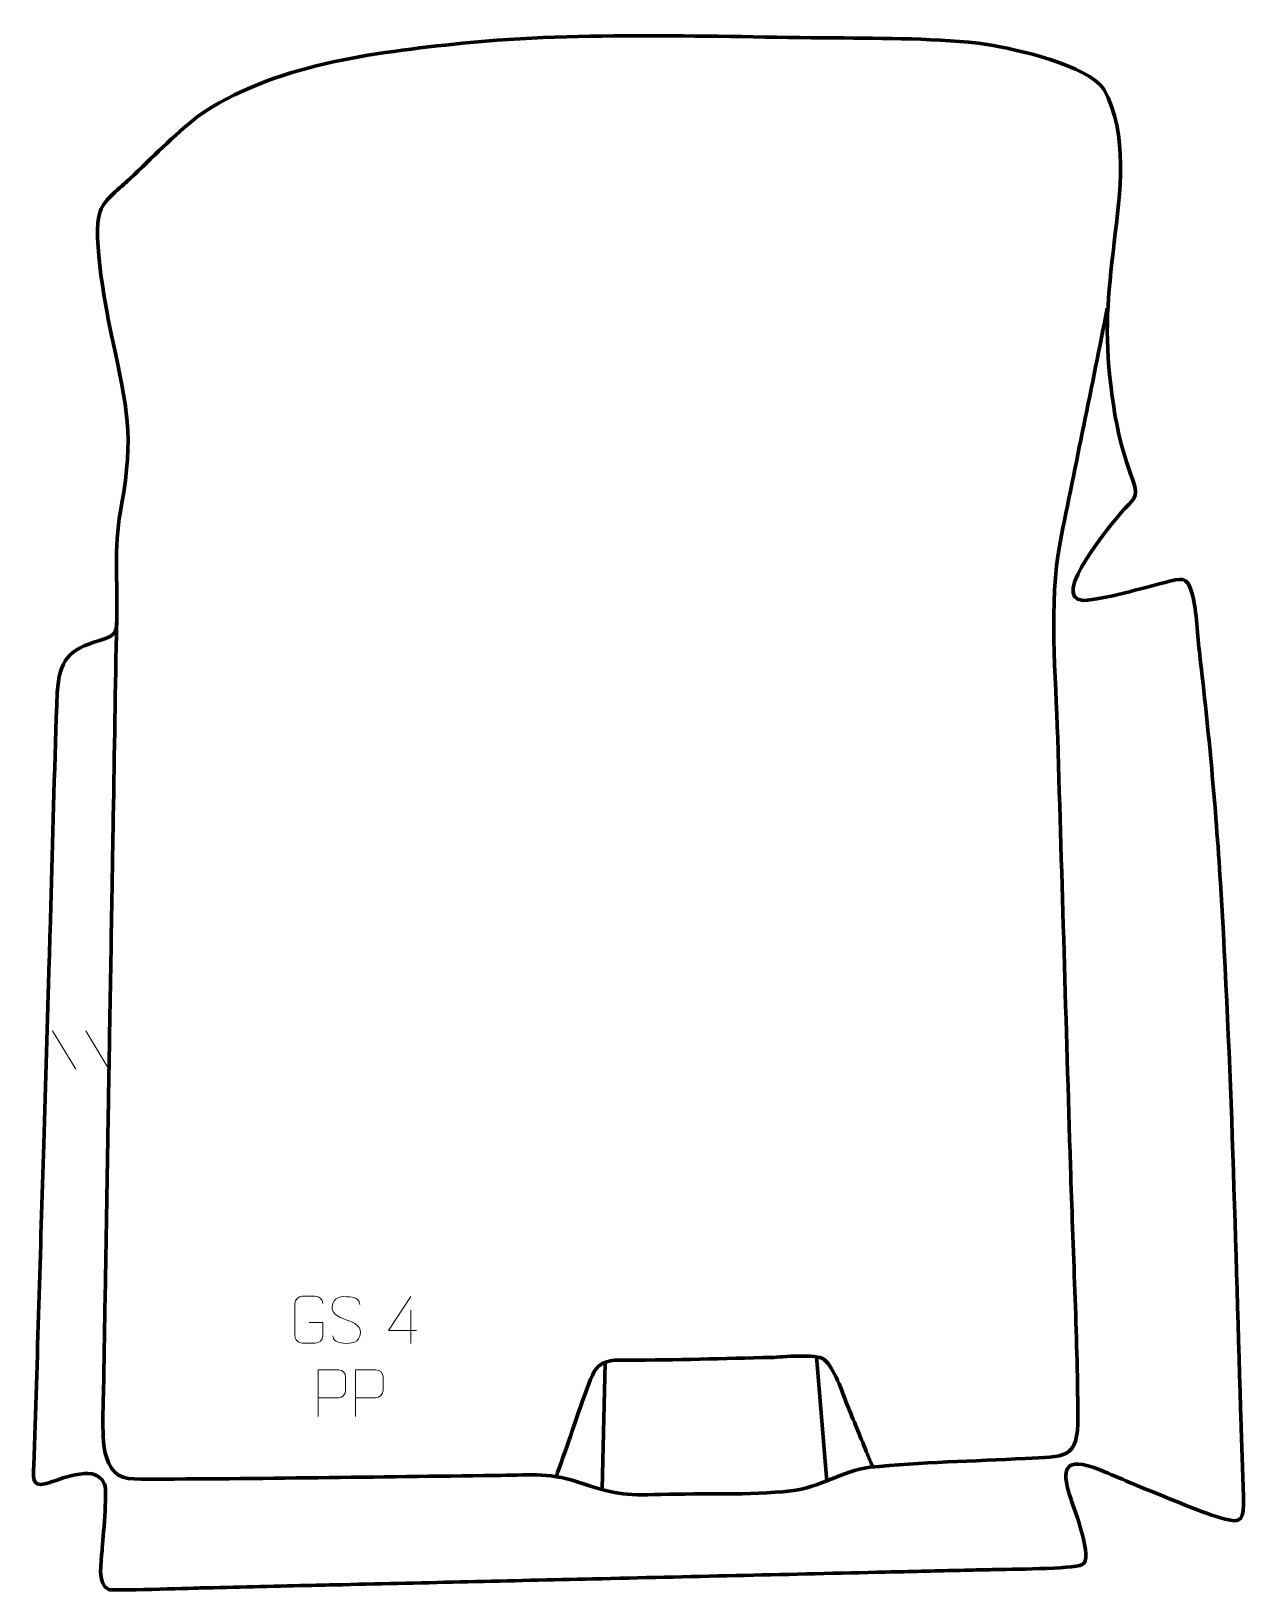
# Model space of a CAD drawing. Header units: millimetres. Extents: x 1301 to 1948, y 7 to 840.
import ezdxf

# ---------------------------------------------------------------- set-up
doc = ezdxf.new("R2010")
doc.units = ezdxf.units.MM
doc.header["$MEASUREMENT"] = 0
doc.layers.add('layer 2', color=7, linetype='Continuous')
doc.layers.add('layer 3', color=7, linetype='Continuous')

msp = doc.modelspace()

# ---------------------------------------------------------------- linework, layer by layer
at = {"layer": 'layer 2', "color": 142, "lineweight": 158}
for points, knots in [([(1875.3154, 692.0718), (1867.1405, 650.3488), (1858.4365, 608.7632), (1850.096, 567.0826), (1850.096, 567.0826), (1843.9268, 534.3084), (1847.8474, 495.9392), (1848.8422, 462.4398), (1848.8422, 462.4398), (1851.1044, 386.2709), (1853.3695, 310.1019), (1855.6347, 233.9331), (1855.6347, 233.9331), (1856.9789, 189.6225), (1859.2729, 144.9291), (1859.6316, 100.643), (1859.6316, 100.643), (1859.8256, 76.6909), (1852.3901, 79.0807), (1831.4212, 77.8942), (1831.4212, 77.8942), (1804.0612, 76.3839), (1775.7741, 75.8889), (1748.5933, 73.1738), (1748.5933, 73.1738), (1732.9987, 71.002), (1722.3754, 62.4217), (1706.3247, 60.5506), (1706.3247, 60.5506), (1683.7316, 58.0633), (1659.8674, 59.4047), (1636.9799, 58.6507), (1636.9799, 58.6507), (1616.5616, 57.9779), (1612.0295, 58.9584), (1592.7222, 65.2884), (1592.7222, 65.2884), (1575.9602, 70.6922), (1565.4132, 68.9134), (1548.3672, 68.7522), (1548.3672, 68.7522), (1485.4, 68.1371), (1422.4026, 66.9009), (1359.4357, 66.8278), (1359.4357, 66.8278), (1349.027, 66.8157), (1343.9514, 68.3122), (1340.673, 79.0932), (1340.673, 79.0932), (1338.1398, 87.4242), (1339.2442, 106.6134), (1339.4041, 116.0725), (1339.4041, 116.0725), (1339.5064, 122.1145), (1339.6085, 128.1563), (1339.7107, 134.1983), (1339.7107, 134.1983), (1340.0335, 153.2782), (1340.3562, 172.3579), (1340.6789, 191.4377), (1340.6789, 191.4377), (1341.0017, 210.5176), (1341.3245, 229.5973), (1341.6472, 248.6772), (1341.6472, 248.6772), (1341.8623, 261.397), (1342.0776, 274.1169), (1342.2927, 286.8367), (1342.2927, 286.8367), (1342.4003, 293.1967), (1342.5078, 299.5566), (1342.6154, 305.9166), (1342.6154, 305.9166), (1343.0458, 331.3563), (1343.4761, 356.796), (1343.9064, 382.2357), (1343.9064, 382.2357), (1344.1216, 394.9556), (1344.3367, 407.6755), (1344.5519, 420.3953), (1344.5519, 420.3953), (1345.1382, 455.057), (1345.7242, 489.7186), (1346.3108, 524.3803)], [0, 0, 0, 0, 0.04545455, 0.04545455, 0.04545455, 0.04545455, 0.09090909, 0.09090909, 0.09090909, 0.09090909, 0.13636364, 0.13636364, 0.13636364, 0.13636364, 0.18181818, 0.18181818, 0.18181818, 0.18181818, 0.22727273, 0.22727273, 0.22727273, 0.22727273, 0.27272727, 0.27272727, 0.27272727, 0.27272727, 0.31818182, 0.31818182, 0.31818182, 0.31818182, 0.36363636, 0.36363636, 0.36363636, 0.36363636, 0.40909091, 0.40909091, 0.40909091, 0.40909091, 0.45454545, 0.45454545, 0.45454545, 0.45454545, 0.5, 0.5, 0.5, 0.5, 0.54545455, 0.54545455, 0.54545455, 0.54545455, 0.59090909, 0.59090909, 0.59090909, 0.59090909, 0.63636364, 0.63636364, 0.63636364, 0.63636364, 0.68181818, 0.68181818, 0.68181818, 0.68181818, 0.72727273, 0.72727273, 0.72727273, 0.72727273, 0.77272727, 0.77272727, 0.77272727, 0.77272727, 0.81818182, 0.81818182, 0.81818182, 0.81818182, 0.86363636, 0.86363636, 0.86363636, 0.86363636, 0.90909091, 0.90909091, 0.90909091, 0.90909091, 1, 1, 1, 1]), ([(1581.1592, 68.3969), (1582.9449, 73.4543), (1584.7304, 78.5116), (1586.5161, 83.569), (1586.5161, 83.569), (1589.1701, 91.1177), (1598.6462, 120.3468), (1601.8165, 125.0926), (1601.8165, 125.0926), (1605.7668, 131.006), (1613.2404, 130.4108), (1619.5522, 130.3985), (1619.5522, 130.3985), (1644.8851, 130.3696), (1670.6938, 131.2779), (1696.0677, 131.8143), (1696.0677, 131.8143), (1701.7636, 132.0536), (1720.0836, 133.9222), (1724.0818, 130.7323), (1724.0818, 130.7323), (1729.4904, 126.4171), (1733.7905, 113.1088), (1736.4546, 106.5187), (1736.4546, 106.5187), (1739.8587, 98.2419), (1743.2137, 89.9453), (1746.6144, 81.6672), (1746.6144, 81.6672), (1747.4096, 79.7382), (1748.2032, 77.8083), (1749.0037, 75.8816), (1749.0037, 75.8816), (1749.3711, 74.9991), (1749.7385, 74.1166), (1750.1059, 73.2341)], [0, 0, 0, 0, 0.1, 0.1, 0.1, 0.1, 0.2, 0.2, 0.2, 0.2, 0.3, 0.3, 0.3, 0.3, 0.4, 0.4, 0.4, 0.4, 0.5, 0.5, 0.5, 0.5, 0.6, 0.6, 0.6, 0.6, 0.7, 0.7, 0.7, 0.7, 0.8, 0.8, 0.8, 0.8, 1, 1, 1, 1])]:
    msp.add_open_spline(points, degree=3, knots=knots, dxfattribs=at)
for points in [[(1607.2197, 129.1429), (1607.2197, 129.1429), (1605.6269, 61.6215), (1605.6269, 61.6215)], [(1720.0869, 132.3222), (1720.0869, 132.3222), (1725.5913, 65.6293), (1725.5913, 65.6293)]]:
    msp.add_open_spline(points, degree=3, dxfattribs=at)
at = {"layer": 'layer 3', "color": 242, "lineweight": 158}
msp.add_open_spline([(1389.4368, 794.4047), (1430.0664, 822.4596), (1483.0241, 828.573), (1531.0028, 833.6323), (1531.0028, 833.6323), (1596.34, 840.0704), (1664.0325, 836.9778), (1729.7252, 836.4809), (1729.7252, 836.4809), (1756.0277, 836.2199), (1785.2927, 836.407), (1811.2602, 833.044), (1811.2602, 833.044), (1826.4906, 830.4221), (1864.8618, 822.0066), (1873.4203, 809.0302), (1873.4203, 809.0302), (1886.8381, 785.3059), (1882.0085, 753.3107), (1879.0228, 727.2816), (1879.0228, 727.2816), (1875.5908, 697.9843), (1873.5717, 679.5845), (1877.3224, 649.8407), (1877.3224, 649.8407), (1879.84, 630.2701), (1882.1639, 618.8573), (1888.9895, 600.2311), (1888.9895, 600.2311), (1892.4655, 590.1186), (1888.8981, 590.1849), (1882.6085, 582.8226), (1882.6085, 582.8226), (1878.508, 577.9396), (1843.7255, 536.8523), (1862.4473, 536.115), (1862.4473, 536.115), (1874.261, 536.6549), (1893.9088, 542.7022), (1906.184, 545.7284), (1906.184, 545.7284), (1914.8201, 547.8575), (1917.8484, 549.5261), (1920.7035, 539.6142), (1920.7035, 539.6142), (1923.1615, 529.6685), (1923.4561, 517.2752), (1924.6954, 506.8287), (1924.6954, 506.8287), (1929.5276, 466.0113), (1933.1614, 426.321), (1935.725, 385.2957), (1935.725, 385.2957), (1941.6587, 288.976), (1943.8432, 191.9067), (1946.7147, 95.4204), (1946.7147, 95.4204), (1947.1367, 81.5251), (1947.9144, 67.3387), (1948.0778, 53.4825), (1948.0778, 53.4825), (1948.2051, 42.6867), (1944.3235, 43.6935), (1935.1394, 46.4111), (1935.1394, 46.4111), (1923.2657, 49.9947), (1910.4044, 55.757), (1898.6897, 60.3442), (1898.6897, 60.3442), (1888.4383, 64.4075), (1878.3055, 69.1042), (1868.0777, 73.0478), (1868.0777, 73.0478), (1850.2786, 79.1507), (1851.568, 69.3479), (1855.977, 55.9613), (1855.977, 55.9613), (1857.6448, 50.8978), (1868.0866, 23.7093), (1861.976, 21.1672), (1861.976, 21.1672), (1856.3392, 18.8224), (1822.7333, 18.6823), (1814.2692, 18.5183), (1814.2692, 18.5183), (1812.0444, 18.467), (1809.8198, 18.4156), (1807.595, 18.3641), (1807.595, 18.3641), (1801.8741, 18.2314), (1796.1531, 18.0988), (1790.4321, 17.9661), (1790.4321, 17.9661), (1784.0756, 17.8187), (1777.7189, 17.6714), (1771.3623, 17.524), (1771.3623, 17.524), (1765.0056, 17.3766), (1758.649, 17.2292), (1752.2924, 17.0819), (1752.2924, 17.0819), (1727.1838, 16.4998), (1702.0751, 15.9177), (1676.9665, 15.3355), (1676.9665, 15.3355), (1651.5399, 14.746), (1626.1134, 14.1565), (1600.6869, 13.567), (1600.6869, 13.567), (1556.1906, 12.5354), (1511.6942, 11.5038), (1467.1979, 10.4722), (1467.1979, 10.4722), (1460.8412, 10.3248), (1454.4846, 10.1774), (1448.128, 10.0301), (1448.128, 10.0301), (1429.0581, 9.588), (1409.9882, 9.1458), (1390.9184, 8.7037), (1390.9184, 8.7037), (1385.0017, 8.5566), (1343.8987, 7.1959), (1342.1338, 7.8218), (1342.1338, 7.8218), (1335.7612, 10.8519), (1338.139, 22.9549), (1338.5719, 28.6805), (1338.5719, 28.6805), (1339.0789, 35.4353), (1341.3864, 59.1322), (1339.9542, 64.1825), (1339.9542, 64.1825), (1336.5332, 70.956), (1330.8106, 70.2282), (1324.1846, 69.088), (1324.1846, 69.088), (1318.0134, 68.0262), (1313.673, 65.7496), (1308.0176, 64.2995), (1308.0176, 64.2995), (1300.7289, 62.4306), (1301.9165, 68.8178), (1302.094, 74.0654), (1302.094, 74.0654), (1304.0444, 131.2844), (1305.6722, 188.5145), (1307.3975, 245.7408), (1307.3975, 245.7408), (1308.3841, 278.4661), (1309.3708, 311.1915), (1310.3575, 343.9168), (1310.3575, 343.9168), (1310.7119, 355.6726), (1311.0664, 367.4283), (1311.4208, 379.184), (1311.4208, 379.184), (1312.495, 415.0315), (1313.1853, 451.0793), (1314.6448, 486.8905), (1314.6448, 486.8905), (1315.7817, 504.3581), (1320.5653, 509.6915), (1337.1611, 514.7033), (1337.1611, 514.7033), (1347.104, 517.706), (1346.4383, 519.5568), (1346.5406, 529.8825), (1346.5406, 529.8825), (1346.5934, 549.6214), (1344.9616, 567.5694), (1349.0261, 587.167), (1349.0261, 587.167), (1355.5558, 624.1259), (1351.9593, 639.1866), (1344.283, 674.4839), (1344.283, 674.4839), (1341.1181, 689.1575), (1332.8461, 730.8322), (1337.6056, 743.8561), (1337.6056, 743.8561), (1340.1912, 750.9311), (1348.0085, 756.1179), (1353.4559, 761.2567), (1353.4559, 761.2567), (1365.4467, 772.5684), (1376.4313, 784.1236), (1389.4368, 794.4047)], degree=3, knots=[0, 0, 0, 0, 0.02083333, 0.02083333, 0.02083333, 0.02083333, 0.04166667, 0.04166667, 0.04166667, 0.04166667, 0.0625, 0.0625, 0.0625, 0.0625, 0.08333333, 0.08333333, 0.08333333, 0.08333333, 0.10416667, 0.10416667, 0.10416667, 0.10416667, 0.125, 0.125, 0.125, 0.125, 0.14583333, 0.14583333, 0.14583333, 0.14583333, 0.16666667, 0.16666667, 0.16666667, 0.16666667, 0.1875, 0.1875, 0.1875, 0.1875, 0.20833333, 0.20833333, 0.20833333, 0.20833333, 0.22916667, 0.22916667, 0.22916667, 0.22916667, 0.25, 0.25, 0.25, 0.25, 0.27083333, 0.27083333, 0.27083333, 0.27083333, 0.29166667, 0.29166667, 0.29166667, 0.29166667, 0.3125, 0.3125, 0.3125, 0.3125, 0.33333333, 0.33333333, 0.33333333, 0.33333333, 0.35416667, 0.35416667, 0.35416667, 0.35416667, 0.375, 0.375, 0.375, 0.375, 0.39583333, 0.39583333, 0.39583333, 0.39583333, 0.41666667, 0.41666667, 0.41666667, 0.41666667, 0.4375, 0.4375, 0.4375, 0.4375, 0.45833333, 0.45833333, 0.45833333, 0.45833333, 0.47916667, 0.47916667, 0.47916667, 0.47916667, 0.5, 0.5, 0.5, 0.5, 0.52083333, 0.52083333, 0.52083333, 0.52083333, 0.54166667, 0.54166667, 0.54166667, 0.54166667, 0.5625, 0.5625, 0.5625, 0.5625, 0.58333333, 0.58333333, 0.58333333, 0.58333333, 0.60416667, 0.60416667, 0.60416667, 0.60416667, 0.625, 0.625, 0.625, 0.625, 0.64583333, 0.64583333, 0.64583333, 0.64583333, 0.66666667, 0.66666667, 0.66666667, 0.66666667, 0.6875, 0.6875, 0.6875, 0.6875, 0.70833333, 0.70833333, 0.70833333, 0.70833333, 0.72916667, 0.72916667, 0.72916667, 0.72916667, 0.75, 0.75, 0.75, 0.75, 0.77083333, 0.77083333, 0.77083333, 0.77083333, 0.79166667, 0.79166667, 0.79166667, 0.79166667, 0.8125, 0.8125, 0.8125, 0.8125, 0.83333333, 0.83333333, 0.83333333, 0.83333333, 0.85416667, 0.85416667, 0.85416667, 0.85416667, 0.875, 0.875, 0.875, 0.875, 0.89583333, 0.89583333, 0.89583333, 0.89583333, 0.91666667, 0.91666667, 0.91666667, 0.91666667, 0.9375, 0.9375, 0.9375, 0.9375, 0.95833333, 0.95833333, 0.95833333, 0.95833333, 1, 1, 1, 1], dxfattribs=at)
at = {"layer": 'layer 3', "color": 250, "lineweight": 9}
for points in [[(1312.1432, 306.293), (1312.1432, 306.293), (1324.5075, 285.7487), (1324.5075, 285.7487)], [(1329.8731, 306.293), (1329.8731, 306.293), (1342.2374, 285.7487), (1342.2374, 285.7487)], [(1503.4387, 156.9934), (1503.4387, 156.9934), (1503.4387, 139.3287), (1503.4387, 139.3287)]]:
    msp.add_open_spline(points, degree=3, dxfattribs=at)
for points, knots in [([(1449.2323, 150.4985), (1449.2323, 150.4985), (1456.4004, 150.4985), (1456.4004, 150.4985), (1456.4004, 150.4985), (1456.4004, 150.4985), (1456.4004, 143.3304), (1456.4004, 143.3304), (1456.4004, 143.3304), (1456.2607, 141.007), (1454.5835, 139.5274), (1452.4357, 139.5166), (1452.4357, 139.5166), (1450.1039, 139.517), (1447.7719, 139.517), (1445.4404, 139.5166), (1445.4404, 139.5166), (1443.5155, 139.4112), (1441.5433, 141.2957), (1441.5545, 143.313), (1441.5545, 143.313), (1441.5549, 149.0831), (1441.5549, 154.8528), (1441.5545, 160.6221), (1441.5545, 160.6221), (1441.5587, 162.7602), (1443.3055, 164.4794), (1445.4578, 164.466), (1445.4578, 164.466), (1447.7835, 164.466), (1450.1096, 164.466), (1452.4357, 164.466), (1452.4357, 164.466), (1454.3824, 164.5014), (1456.3738, 163.0099), (1456.4004, 160.5722)], [0, 0, 0, 0, 0.1, 0.1, 0.1, 0.1, 0.2, 0.2, 0.2, 0.2, 0.3, 0.3, 0.3, 0.3, 0.4, 0.4, 0.4, 0.4, 0.5, 0.5, 0.5, 0.5, 0.6, 0.6, 0.6, 0.6, 0.7, 0.7, 0.7, 0.7, 0.8, 0.8, 0.8, 0.8, 1, 1, 1, 1]), ([(1468.9774, 151.9896), (1464.7291, 153.46), (1459.821, 155.2558), (1461.8261, 160.7761), (1461.8261, 160.7761), (1463.3296, 164.916), (1468.5432, 164.5275), (1472.1468, 163.9264), (1472.1468, 163.9264), (1475.0074, 163.4492), (1475.8721, 162.236), (1476.1827, 160.1519)], [0, 0, 0, 0, 0.25, 0.25, 0.25, 0.25, 0.5, 0.5, 0.5, 0.5, 1, 1, 1, 1]), ([(1506.3828, 146.2323), (1506.3828, 146.2323), (1491.5611, 146.2323), (1491.5611, 146.2323), (1491.5611, 146.2323), (1491.5611, 146.2323), (1503.4387, 164.3028), (1503.4387, 164.3028)], [0, 0, 0, 0, 0.33333333, 0.33333333, 0.33333333, 0.33333333, 1, 1, 1, 1]), ([(1468.9774, 151.9895), (1472.996, 150.3428), (1478.0255, 148.4545), (1476.1915, 143.0942), (1476.1915, 143.0942), (1474.7317, 138.8278), (1469.8209, 139.0845), (1466.0948, 139.6392), (1466.0948, 139.6392), (1463.3448, 140.049), (1462.1239, 141.2625), (1461.7459, 143.3747)], [0, 0, 0, 0, 0.25, 0.25, 0.25, 0.25, 0.5, 0.5, 0.5, 0.5, 1, 1, 1, 1]), ([(1453.9548, 100.2242), (1453.9548, 100.2242), (1453.9548, 125.1778), (1453.9548, 125.1778), (1453.9548, 125.1778), (1457.5498, 125.1778), (1461.1451, 125.1778), (1464.7405, 125.1778), (1464.7405, 125.1778), (1467.0657, 125.1399), (1468.6231, 123.6498), (1468.6189, 121.2837), (1468.6189, 121.2837), (1468.6185, 119.248), (1468.6185, 116.1887), (1468.6189, 114.1527), (1468.6189, 114.1527), (1468.6124, 112.2773), (1466.8002, 110.3354), (1464.7906, 110.3163), (1464.7906, 110.3163), (1464.7906, 110.3163), (1453.9548, 110.3163), (1453.9548, 110.3163)], [0, 0, 0, 0, 0.14285714, 0.14285714, 0.14285714, 0.14285714, 0.28571429, 0.28571429, 0.28571429, 0.28571429, 0.42857143, 0.42857143, 0.42857143, 0.42857143, 0.57142857, 0.57142857, 0.57142857, 0.57142857, 0.71428571, 0.71428571, 0.71428571, 0.71428571, 1, 1, 1, 1]), ([(1473.9548, 100.2242), (1473.9548, 100.2242), (1473.9548, 125.1778), (1473.9548, 125.1778), (1473.9548, 125.1778), (1477.5498, 125.1778), (1481.1451, 125.1778), (1484.7405, 125.1778), (1484.7405, 125.1778), (1487.0657, 125.1399), (1488.6231, 123.6498), (1488.6189, 121.2837), (1488.6189, 121.2837), (1488.6185, 119.248), (1488.6185, 116.1887), (1488.6189, 114.1527), (1488.6189, 114.1527), (1488.6124, 112.2773), (1486.8002, 110.3354), (1484.7906, 110.3163), (1484.7906, 110.3163), (1484.7906, 110.3163), (1473.9548, 110.3163), (1473.9548, 110.3163)], [0, 0, 0, 0, 0.14285714, 0.14285714, 0.14285714, 0.14285714, 0.28571429, 0.28571429, 0.28571429, 0.28571429, 0.42857143, 0.42857143, 0.42857143, 0.42857143, 0.57142857, 0.57142857, 0.57142857, 0.57142857, 0.71428571, 0.71428571, 0.71428571, 0.71428571, 1, 1, 1, 1])]:
    msp.add_open_spline(points, degree=3, knots=knots, dxfattribs=at)

doc.saveas('drawing.dxf')
